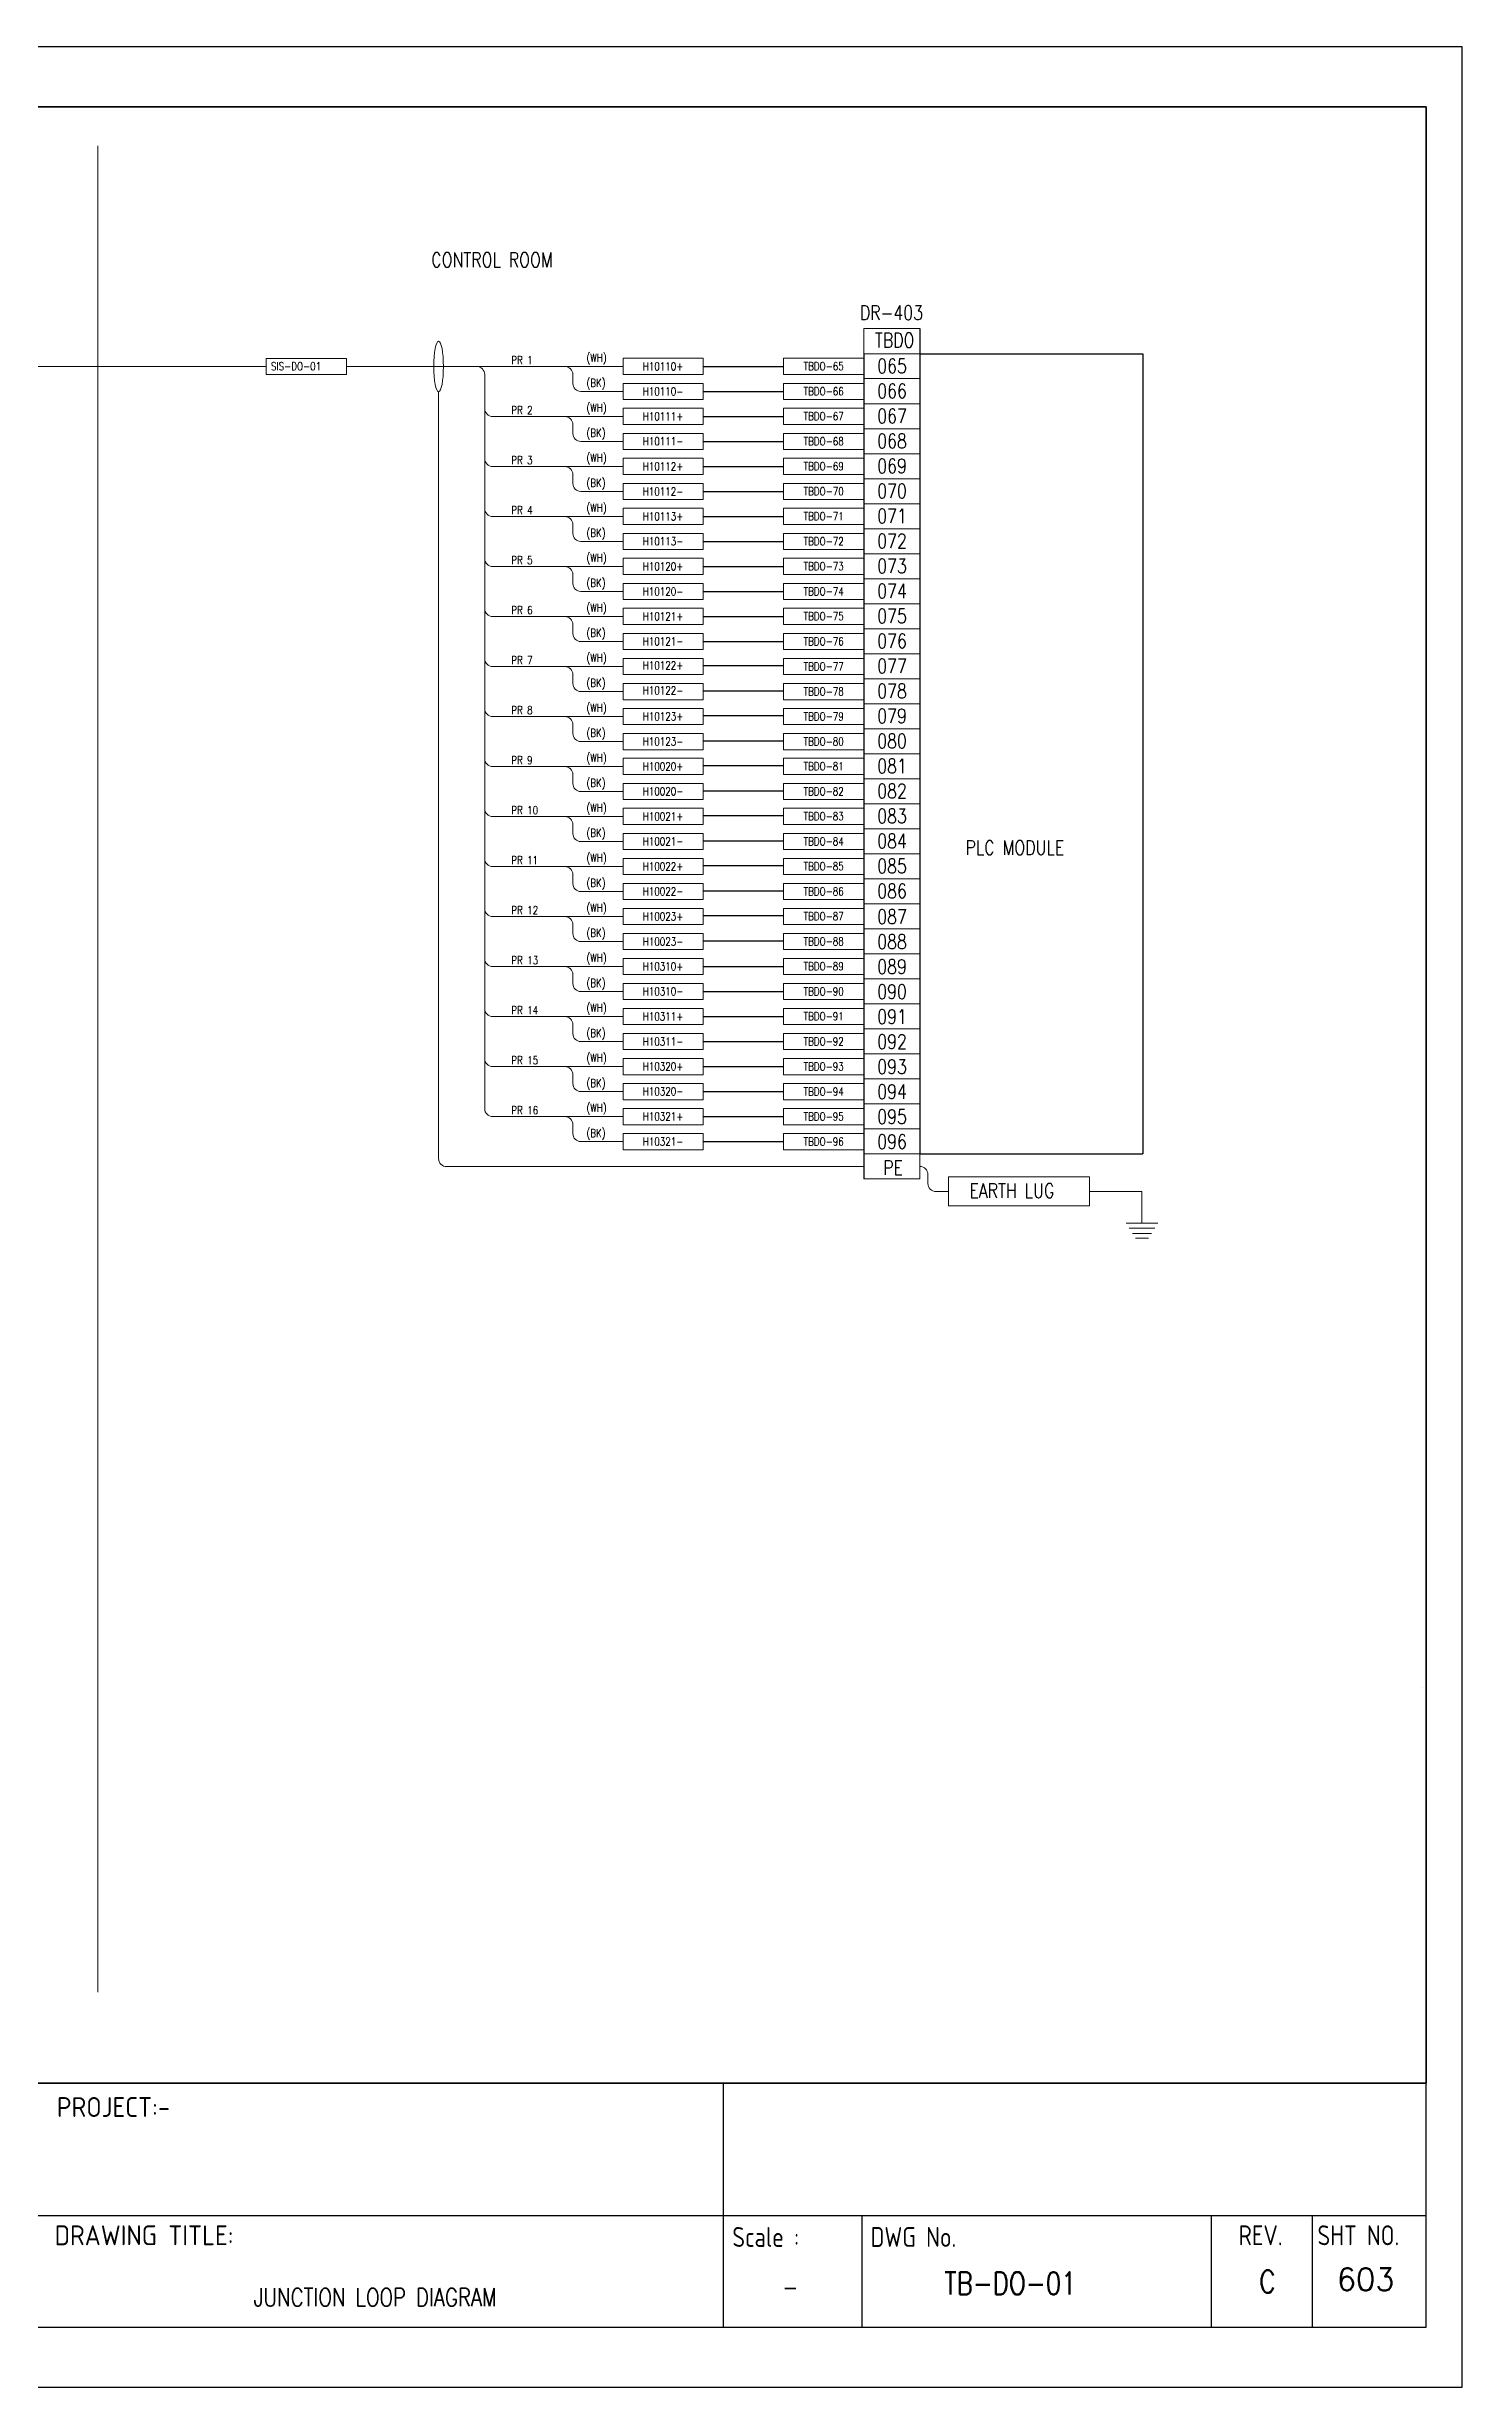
# Model space of a CAD drawing. Header units: millimetres. Extents: x -14942 to 24072, y -50285 to 2207.
# Drawn here: x 1818.6 to 1995.6, y -9461.3 to -9168.8 of the extents above; entities that cross this region are included whole.
import ezdxf
from ezdxf.enums import TextEntityAlignment as Align

# ---------------------------------------------------------------- set-up
doc = ezdxf.new("R2010")
doc.units = ezdxf.units.MM
doc.header["$MEASUREMENT"] = 0
doc.layers.get('0').update_dxf_attribs({"linetype": 'CONTINUOUS'})
for name, color, linetype in [('BEAM', 3, 'CONTINUOUS'), ('INSTRUMENT', 1, 'CONTINUOUS'), ('TEXT', 2, 'CONTINUOUS')]:
    doc.layers.add(name, color=color, linetype=linetype)
doc.styles.add('52049_PAPER A4$0$ISO Proportional', font='isocp.shx')
doc.styles.add('52049_PAPER A4$0$ROMANS', font='isocp.shx')
doc.styles.add('52049_PAPER A4$0$Romans-title', font='romans.shx')
doc.styles.add('ROMANS', font='romans')

# ---------------------------------------------------------------- blocks, each defined once
blk = doc.blocks.new('FJB')
at = {"color": 3}
for p, q in [((-415.5, 38.01), (-4.5, 38.01)), ((-92.38, 38.01), (-92.38, 7.5)), ((-178.16, 21.46), (-4.5, 21.46)), ((-75.06, 21.46), (-75.06, 7.5)), ((-31.4, 21.46), (-31.4, 7.5)), ((-18.75, 21.46), (-18.75, 7.5))]:
    blk.add_line(p, q, dxfattribs=at)
at = {"color": 7}
for p, q in [((-4.5, 38.01), (-96.38, 38.01)), ((-92.38, 38.01), (-92.38, 19.85))]:
    blk.add_line(p, q, dxfattribs=at)
blk.add_lwpolyline([(0, 0), (0, 292.5), (-423, 292.5), (-423, 0)], close=True, dxfattribs=at)
blk.add_lwpolyline([(-415.5, 285), (-4.5, 285), (-4.5, 38.01), (-415.5, 38.01)], close=True)
at = {"color": 3}
blk.add_lwpolyline([(-4.5, 7.5), (-4.5, 285), (-415.5, 285), (-415.5, 7.5)], close=True, dxfattribs=at)
at = {"color": 2, "style": '52049_PAPER A4$0$ISO Proportional'}
for s, height, p in [('PROJECT:-', 2.482, (-168.61, 35.02)), ('DRAWING TITLE:', 2.4821, (-164.78, 18.99))]:
    blk.add_text(s, height=height, dxfattribs=at).set_placement(p, align=Align.MIDDLE_CENTER)
at = {"color": 2}
for s, height, style, width, p in [('Scale :', 2.482, '52049_PAPER A4$0$ROMANS', 0.9, (-87.06, 18.78)), ('DWG No.', 2.482, '52049_PAPER A4$0$ROMANS', 0.9, (-68.61, 18.78)), ('REV.', 2.482, '52049_PAPER A4$0$ROMANS', 0.9, (-25.21, 18.99)), ('SHT NO.', 2.482, '52049_PAPER A4$0$ROMANS', 0.9, (-12.98, 18.99)), ('-', 2.25, '52049_PAPER A4$0$Romans-title', 0.8, (-84, 12.48)), ('C', 2.8, '52049_PAPER A4$0$Romans-title', 0.8, (-24.36, 13.21))]:
    blk.add_text(s, height=height, dxfattribs=dict(at, style=style, width=width)).set_placement(p, align=Align.MIDDLE_CENTER)
at = {"layer": 'TEXT', "style": 'ROMANS', "width": 0.8}
blk.add_text('JUNCTION LOOP DIAGRAM ', height=2.25, dxfattribs=at).set_placement((-135.27, 11.24), align=Align.MIDDLE_CENTER)

msp = doc.modelspace()

# ---------------------------------------------------------------- linework, layer by layer
at = {"layer": 'BEAM', "color": 7, "lineweight": 13, "ltscale": 0.3}
msp.add_line((1825.02, -9411.88), (1825.02, -9181.13), dxfattribs=at)
at = {"layer": 'INSTRUMENT', "color": 7, "lineweight": 13}
for p, q in [((1920.76, -9203.99), (1927.78, -9203.99)), ((1920.76, -9207.12), (1920.76, -9203.99)), ((1920.76, -9207.12), (1927.78, -9207.12)), ((1927.78, -9207.12), (1920.76, -9207.12)), ((1769.5, -9208.7), (1846.05, -9208.7)), ((1890.66, -9208.72), (1856.08, -9208.72)), ((1873.37, -9209.72), (1873.37, -9251.47)), ((1890.66, -9208.72), (1878.04, -9208.72)), ((1884.39, -9210.84), (1884.39, -9209.72)), ((1927.78, -9210.24), (1920.76, -9210.24)), ((1867.61, -9307.72), (1867.61, -9211.88)), ((1890.66, -9211.84), (1885.39, -9211.84)), ((1920.76, -9213.37), (1927.78, -9213.37)), ((1927.78, -9213.37), (1920.76, -9213.37)), ((1890.66, -9214.97), (1874.37, -9214.97)), ((1884.39, -9217.09), (1884.39, -9215.97)), ((1927.78, -9216.49), (1920.76, -9216.49)), ((1890.66, -9218.09), (1885.39, -9218.09)), ((1890.66, -9221.22), (1874.37, -9221.22)), ((1884.39, -9223.34), (1884.39, -9222.22)), ((1920.76, -9219.62), (1927.78, -9219.62)), ((1927.78, -9219.62), (1920.76, -9219.62)), ((1890.66, -9224.34), (1885.39, -9224.34)), ((1927.78, -9222.74), (1920.76, -9222.74)), ((1890.66, -9227.47), (1874.37, -9227.47)), ((1927.78, -9225.87), (1920.76, -9225.87)), ((1920.76, -9225.87), (1927.78, -9225.87)), ((1884.39, -9229.59), (1884.39, -9228.47)), ((1890.66, -9230.59), (1885.39, -9230.59)), ((1927.78, -9228.99), (1920.76, -9228.99)), ((1890.66, -9233.72), (1874.37, -9233.72)), ((1920.76, -9232.12), (1927.78, -9232.12)), ((1927.78, -9232.12), (1920.76, -9232.12)), ((1884.39, -9235.84), (1884.39, -9234.72)), ((1890.66, -9236.84), (1885.39, -9236.84)), ((1927.78, -9235.24), (1920.76, -9235.24)), ((1890.66, -9239.97), (1874.37, -9239.97)), ((1927.78, -9238.37), (1920.76, -9238.37)), ((1920.76, -9238.37), (1927.78, -9238.37)), ((1884.39, -9242.09), (1884.39, -9240.97)), ((1927.78, -9241.49), (1920.76, -9241.49)), ((1890.66, -9243.09), (1885.39, -9243.09)), ((1927.78, -9244.62), (1920.76, -9244.62)), ((1920.76, -9244.62), (1927.78, -9244.62)), ((1890.66, -9246.22), (1874.37, -9246.22)), ((1884.39, -9248.34), (1884.39, -9247.22)), ((1927.78, -9247.74), (1920.76, -9247.74)), ((1873.37, -9251.47), (1873.37, -9301.47)), ((1890.66, -9249.34), (1885.39, -9249.34)), ((1920.76, -9250.87), (1927.78, -9250.87)), ((1927.78, -9250.87), (1920.76, -9250.87)), ((1890.66, -9252.47), (1874.37, -9252.47)), ((1884.39, -9254.59), (1884.39, -9253.47)), ((1920.76, -9253.99), (1927.78, -9253.99)), ((1927.78, -9253.99), (1920.76, -9253.99)), ((1890.66, -9255.59), (1885.39, -9255.59)), ((1920.76, -9257.12), (1927.78, -9257.12)), ((1927.78, -9257.12), (1920.76, -9257.12)), ((1890.66, -9258.72), (1874.37, -9258.72)), ((1884.39, -9260.84), (1884.39, -9259.72)), ((1927.78, -9260.24), (1920.76, -9260.24)), ((1890.66, -9261.84), (1885.39, -9261.84)), ((1920.76, -9263.37), (1927.78, -9263.37)), ((1927.78, -9263.37), (1920.76, -9263.37)), ((1890.66, -9264.97), (1874.37, -9264.97)), ((1884.39, -9267.09), (1884.39, -9265.97)), ((1890.66, -9268.09), (1885.39, -9268.09)), ((1927.78, -9266.49), (1920.76, -9266.49)), ((1890.66, -9271.22), (1874.37, -9271.22)), ((1884.39, -9273.34), (1884.39, -9272.22)), ((1920.76, -9269.62), (1927.78, -9269.62)), ((1927.78, -9269.62), (1920.76, -9269.62)), ((1890.66, -9274.34), (1885.39, -9274.34)), ((1927.78, -9272.74), (1920.76, -9272.74)), ((1890.66, -9277.47), (1874.37, -9277.47)), ((1927.78, -9275.87), (1920.76, -9275.87)), ((1920.76, -9275.87), (1927.78, -9275.87)), ((1867.61, -9280.63), (1867.61, -9307.72)), ((1884.39, -9279.59), (1884.39, -9278.47)), ((1890.66, -9280.59), (1885.39, -9280.59)), ((1927.78, -9278.99), (1920.76, -9278.99)), ((1890.66, -9283.72), (1874.37, -9283.72)), ((1920.76, -9282.12), (1927.78, -9282.12)), ((1927.78, -9282.12), (1920.76, -9282.12)), ((1884.39, -9285.84), (1884.39, -9284.72)), ((1890.66, -9286.84), (1885.39, -9286.84)), ((1927.78, -9285.24), (1920.76, -9285.24)), ((1927.78, -9288.37), (1920.76, -9288.37)), ((1920.76, -9288.37), (1927.78, -9288.37)), ((1890.66, -9289.97), (1874.37, -9289.97)), ((1884.39, -9292.09), (1884.39, -9290.97)), ((1927.78, -9291.49), (1920.76, -9291.49)), ((1890.66, -9293.09), (1885.39, -9293.09)), ((1927.78, -9294.62), (1920.76, -9294.62)), ((1920.76, -9294.62), (1927.78, -9294.62)), ((1890.66, -9296.22), (1874.37, -9296.22)), ((1884.39, -9298.34), (1884.39, -9297.22)), ((1927.78, -9297.74), (1920.76, -9297.74)), ((1890.66, -9299.34), (1885.39, -9299.34)), ((1920.76, -9300.87), (1927.78, -9300.87)), ((1927.78, -9300.87), (1920.76, -9300.87)), ((1890.66, -9302.47), (1874.37, -9302.47)), ((1884.39, -9304.59), (1884.39, -9303.47)), ((1920.76, -9303.99), (1927.78, -9303.99)), ((1927.78, -9303.99), (1920.76, -9303.99)), ((1890.66, -9305.59), (1885.39, -9305.59)), ((1920.76, -9307.12), (1927.78, -9307.12)), ((1927.78, -9307.12), (1920.76, -9307.12)), ((1920.76, -9307.12), (1927.78, -9307.12)), ((1927.78, -9307.12), (1920.76, -9307.12)), ((1927.78, -9307.12), (1920.76, -9307.12)), ((1920.76, -9307.12), (1927.78, -9307.12)), ((1927.78, -9307.12), (1920.76, -9307.12)), ((1920.76, -9307.12), (1920.76, -9310.24)), ((1920.76, -9307.12), (1927.78, -9307.12)), ((1927.78, -9307.12), (1920.76, -9307.12)), ((1920.76, -9307.12), (1927.78, -9307.12)), ((1927.78, -9307.12), (1920.76, -9307.12)), ((1927.78, -9307.12), (1927.78, -9310.24)), ((1920.76, -9308.72), (1868.61, -9308.72)), ((1927.78, -9310.24), (1920.76, -9310.24)), ((1928.78, -9310.83), (1928.78, -9309.7)), ((1931.33, -9310.01), (1948.99, -9310.01)), ((1931.33, -9313.64), (1931.33, -9310.01)), ((1948.99, -9310.01), (1948.99, -9313.64)), ((1929.78, -9311.83), (1931.33, -9311.83)), ((1948.99, -9311.83), (1955.53, -9311.83)), ((1955.53, -9311.83), (1955.53, -9315.79)), ((1948.99, -9313.64), (1931.33, -9313.64)), ((1953.56, -9315.79), (1953.56, -9315.79)), ((1953.56, -9315.79), (1955.53, -9315.79)), ((1955.53, -9315.79), (1957.51, -9315.79)), ((1955.53, -9315.79), (1955.53, -9315.79)), ((1953.93, -9316.4), (1955.53, -9316.4)), ((1954.34, -9317.06), (1955.53, -9317.06)), ((1954.72, -9317.67), (1955.53, -9317.67)), ((1955.53, -9316.4), (1957.13, -9316.4)), ((1955.53, -9317.06), (1956.72, -9317.06)), ((1955.53, -9317.67), (1956.35, -9317.67)), ((1990.61, -9373.84), (1990.61, -9373.84))]:
    msp.add_line(p, q, dxfattribs=at)
at = {"layer": 'INSTRUMENT', "color": 7}
for p, q in [((1927.78, -9203.99), (1927.78, -9307.12)), ((1920.76, -9207.12), (1920.76, -9310.24)), ((1927.78, -9207.12), (1955.65, -9207.12)), ((1955.65, -9207.12), (1955.65, -9307.12)), ((1900.69, -9208.7), (1910.73, -9208.7)), ((1900.69, -9211.84), (1910.73, -9211.84)), ((1900.69, -9214.95), (1910.73, -9214.95)), ((1900.69, -9218.09), (1910.73, -9218.09)), ((1900.69, -9221.2), (1910.73, -9221.2)), ((1900.69, -9224.34), (1910.73, -9224.34)), ((1900.69, -9227.45), (1910.73, -9227.45)), ((1900.69, -9230.59), (1910.73, -9230.59)), ((1900.69, -9233.7), (1910.73, -9233.7)), ((1900.69, -9236.84), (1910.73, -9236.84)), ((1900.69, -9239.95), (1910.73, -9239.95)), ((1900.69, -9243.09), (1910.73, -9243.09)), ((1900.73, -9246.1), (1910.77, -9246.1)), ((1900.73, -9249.24), (1910.77, -9249.24)), ((1900.73, -9252.35), (1910.77, -9252.35)), ((1900.73, -9255.49), (1910.77, -9255.49)), ((1900.73, -9258.6), (1910.77, -9258.6)), ((1900.73, -9261.74), (1910.77, -9261.74)), ((1900.73, -9264.85), (1910.77, -9264.85)), ((1900.73, -9267.99), (1910.77, -9267.99)), ((1900.73, -9271.1), (1910.77, -9271.1)), ((1900.73, -9274.24), (1910.77, -9274.24)), ((1900.73, -9277.35), (1910.77, -9277.35)), ((1900.73, -9280.49), (1910.77, -9280.49)), ((1900.69, -9283.7), (1910.73, -9283.7)), ((1900.69, -9286.84), (1910.73, -9286.84)), ((1900.69, -9289.95), (1910.73, -9289.95)), ((1900.69, -9293.09), (1910.73, -9293.09)), ((1900.69, -9296.2), (1910.73, -9296.2)), ((1900.69, -9299.34), (1910.73, -9299.34)), ((1900.69, -9302.45), (1910.73, -9302.45)), ((1900.69, -9305.59), (1910.73, -9305.59)), ((1927.78, -9307.12), (1955.65, -9307.12))]:
    msp.add_line(p, q, dxfattribs=at)
at = {"layer": 'INSTRUMENT', "color": 7, "lineweight": 13}
for points in [[(1580.07, -9176.27), (1991.07, -9176.27), (1991.07, -9423.25), (1580.07, -9423.25)], [(1846.05, -9207.71), (1856.08, -9207.71), (1856.08, -9209.73), (1846.05, -9209.73)], [(1890.66, -9207.69), (1900.69, -9207.69), (1900.69, -9209.71), (1890.66, -9209.71)], [(1910.73, -9207.69), (1920.76, -9207.69), (1920.76, -9209.71), (1910.73, -9209.71)], [(1890.66, -9210.83), (1900.69, -9210.83), (1900.69, -9212.85), (1890.66, -9212.85)], [(1910.73, -9210.83), (1920.76, -9210.83), (1920.76, -9212.85), (1910.73, -9212.85)], [(1890.66, -9213.94), (1900.69, -9213.94), (1900.69, -9215.96), (1890.66, -9215.96)], [(1910.73, -9213.94), (1920.76, -9213.94), (1920.76, -9215.96), (1910.73, -9215.96)], [(1890.66, -9217.08), (1900.69, -9217.08), (1900.69, -9219.1), (1890.66, -9219.1)], [(1910.73, -9217.08), (1920.76, -9217.08), (1920.76, -9219.1), (1910.73, -9219.1)], [(1890.66, -9220.19), (1900.69, -9220.19), (1900.69, -9222.21), (1890.66, -9222.21)], [(1910.73, -9220.19), (1920.76, -9220.19), (1920.76, -9222.21), (1910.73, -9222.21)], [(1890.66, -9223.33), (1900.69, -9223.33), (1900.69, -9225.35), (1890.66, -9225.35)], [(1910.73, -9223.33), (1920.76, -9223.33), (1920.76, -9225.35), (1910.73, -9225.35)], [(1890.66, -9226.44), (1900.69, -9226.44), (1900.69, -9228.46), (1890.66, -9228.46)], [(1910.73, -9226.44), (1920.76, -9226.44), (1920.76, -9228.46), (1910.73, -9228.46)], [(1890.66, -9229.58), (1900.69, -9229.58), (1900.69, -9231.6), (1890.66, -9231.6)], [(1910.73, -9229.58), (1920.76, -9229.58), (1920.76, -9231.6), (1910.73, -9231.6)], [(1890.66, -9232.69), (1900.69, -9232.69), (1900.69, -9234.71), (1890.66, -9234.71)], [(1910.73, -9232.69), (1920.76, -9232.69), (1920.76, -9234.71), (1910.73, -9234.71)], [(1890.66, -9235.83), (1900.69, -9235.83), (1900.69, -9237.85), (1890.66, -9237.85)], [(1910.73, -9235.83), (1920.76, -9235.83), (1920.76, -9237.85), (1910.73, -9237.85)], [(1890.66, -9238.94), (1900.69, -9238.94), (1900.69, -9240.96), (1890.66, -9240.96)], [(1910.73, -9238.94), (1920.76, -9238.94), (1920.76, -9240.96), (1910.73, -9240.96)], [(1890.66, -9242.08), (1900.69, -9242.08), (1900.69, -9244.1), (1890.66, -9244.1)], [(1910.73, -9242.08), (1920.76, -9242.08), (1920.76, -9244.1), (1910.73, -9244.1)], [(1890.66, -9245.21), (1900.69, -9245.21), (1900.69, -9247.23), (1890.66, -9247.23)], [(1910.73, -9245.21), (1920.76, -9245.21), (1920.76, -9247.23), (1910.73, -9247.23)], [(1890.66, -9248.35), (1900.69, -9248.35), (1900.69, -9250.37), (1890.66, -9250.37)], [(1910.73, -9248.35), (1920.76, -9248.35), (1920.76, -9250.37), (1910.73, -9250.37)], [(1890.66, -9251.46), (1900.69, -9251.46), (1900.69, -9253.48), (1890.66, -9253.48)], [(1910.73, -9251.46), (1920.76, -9251.46), (1920.76, -9253.48), (1910.73, -9253.48)], [(1890.66, -9254.6), (1900.69, -9254.6), (1900.69, -9256.62), (1890.66, -9256.62)], [(1910.73, -9254.6), (1920.76, -9254.6), (1920.76, -9256.62), (1910.73, -9256.62)], [(1890.66, -9257.69), (1900.69, -9257.69), (1900.69, -9259.71), (1890.66, -9259.71)], [(1910.73, -9257.69), (1920.76, -9257.69), (1920.76, -9259.71), (1910.73, -9259.71)], [(1890.66, -9260.83), (1900.69, -9260.83), (1900.69, -9262.85), (1890.66, -9262.85)], [(1910.73, -9260.83), (1920.76, -9260.83), (1920.76, -9262.85), (1910.73, -9262.85)], [(1890.66, -9263.94), (1900.69, -9263.94), (1900.69, -9265.96), (1890.66, -9265.96)], [(1910.73, -9263.94), (1920.76, -9263.94), (1920.76, -9265.96), (1910.73, -9265.96)], [(1890.66, -9267.08), (1900.69, -9267.08), (1900.69, -9269.1), (1890.66, -9269.1)], [(1910.73, -9267.08), (1920.76, -9267.08), (1920.76, -9269.1), (1910.73, -9269.1)], [(1890.66, -9270.19), (1900.69, -9270.19), (1900.69, -9272.21), (1890.66, -9272.21)], [(1910.73, -9270.19), (1920.76, -9270.19), (1920.76, -9272.21), (1910.73, -9272.21)], [(1890.66, -9273.33), (1900.69, -9273.33), (1900.69, -9275.35), (1890.66, -9275.35)], [(1910.73, -9273.33), (1920.76, -9273.33), (1920.76, -9275.35), (1910.73, -9275.35)], [(1890.66, -9276.44), (1900.69, -9276.44), (1900.69, -9278.46), (1890.66, -9278.46)], [(1910.73, -9276.44), (1920.76, -9276.44), (1920.76, -9278.46), (1910.73, -9278.46)], [(1890.66, -9279.58), (1900.69, -9279.58), (1900.69, -9281.6), (1890.66, -9281.6)], [(1910.73, -9279.58), (1920.76, -9279.58), (1920.76, -9281.6), (1910.73, -9281.6)], [(1890.66, -9282.69), (1900.69, -9282.69), (1900.69, -9284.71), (1890.66, -9284.71)], [(1910.73, -9282.69), (1920.76, -9282.69), (1920.76, -9284.71), (1910.73, -9284.71)], [(1890.66, -9285.83), (1900.69, -9285.83), (1900.69, -9287.85), (1890.66, -9287.85)], [(1910.73, -9285.83), (1920.76, -9285.83), (1920.76, -9287.85), (1910.73, -9287.85)], [(1890.66, -9288.94), (1900.69, -9288.94), (1900.69, -9290.96), (1890.66, -9290.96)], [(1910.73, -9288.94), (1920.76, -9288.94), (1920.76, -9290.96), (1910.73, -9290.96)], [(1890.66, -9292.08), (1900.69, -9292.08), (1900.69, -9294.1), (1890.66, -9294.1)], [(1910.73, -9292.08), (1920.76, -9292.08), (1920.76, -9294.1), (1910.73, -9294.1)], [(1890.66, -9295.21), (1900.69, -9295.21), (1900.69, -9297.23), (1890.66, -9297.23)], [(1910.73, -9295.21), (1920.76, -9295.21), (1920.76, -9297.23), (1910.73, -9297.23)], [(1890.66, -9298.35), (1900.69, -9298.35), (1900.69, -9300.37), (1890.66, -9300.37)], [(1910.73, -9298.35), (1920.76, -9298.35), (1920.76, -9300.37), (1910.73, -9300.37)], [(1890.66, -9301.46), (1900.69, -9301.46), (1900.69, -9303.48), (1890.66, -9303.48)], [(1910.73, -9301.46), (1920.76, -9301.46), (1920.76, -9303.48), (1910.73, -9303.48)], [(1890.66, -9304.6), (1900.69, -9304.6), (1900.69, -9306.62), (1890.66, -9306.62)], [(1910.73, -9304.6), (1920.76, -9304.6), (1920.76, -9306.62), (1910.73, -9306.62)]]:
    msp.add_lwpolyline(points, close=True, dxfattribs=at)
for centre, start, end in [((1872.37, -9209.72), 0, 90), ((1883.39, -9209.72), 0, 90), ((1885.39, -9210.84), 180, 270), ((1874.37, -9213.97), 180, 270), ((1883.39, -9215.97), 0, 90), ((1885.39, -9217.09), 180, 270), ((1874.37, -9220.22), 180, 270), ((1883.39, -9222.22), 0, 90), ((1885.39, -9223.34), 180, 270), ((1874.37, -9226.47), 180, 270), ((1883.39, -9228.47), 0, 90), ((1885.39, -9229.59), 180, 270), ((1874.37, -9232.72), 180, 270), ((1883.39, -9234.72), 0, 90), ((1885.39, -9235.84), 180, 270), ((1874.37, -9238.97), 180, 270), ((1883.39, -9240.97), 0, 90), ((1885.39, -9242.09), 180, 270), ((1874.37, -9245.22), 180, 270), ((1883.39, -9247.22), 0, 90), ((1885.39, -9248.34), 180, 270), ((1874.37, -9251.47), 180, 270), ((1883.39, -9253.47), 0, 90), ((1885.39, -9254.59), 180, 270), ((1874.37, -9257.72), 180, 270), ((1883.39, -9259.72), 0, 90), ((1885.39, -9260.84), 180, 270), ((1874.37, -9263.97), 180, 270), ((1883.39, -9265.97), 0, 90), ((1885.39, -9267.09), 180, 270), ((1874.37, -9270.22), 180, 270), ((1883.39, -9272.22), 0, 90), ((1885.39, -9273.34), 180, 270), ((1874.37, -9276.47), 180, 270), ((1883.39, -9278.47), 0, 90), ((1885.39, -9279.59), 180, 270), ((1874.37, -9282.72), 180, 270), ((1883.39, -9284.72), 0, 90), ((1885.39, -9285.84), 180, 270), ((1874.37, -9288.97), 180, 270), ((1883.39, -9290.97), 0, 90), ((1885.39, -9292.09), 180, 270), ((1874.37, -9295.22), 180, 270), ((1883.39, -9297.22), 0, 90), ((1885.39, -9298.34), 180, 270), ((1874.37, -9301.47), 180, 270), ((1883.39, -9303.47), 0, 90), ((1885.39, -9304.59), 180, 270), ((1868.61, -9307.72), 180, 270), ((1927.78, -9309.7), 0, 90), ((1929.78, -9310.83), 180, 270)]:
    msp.add_arc(centre, 1, start, end, dxfattribs=at)
at = {"layer": 'INSTRUMENT', "color": 7, "lineweight": 13, "extrusion": (0, 0, -1)}
msp.add_ellipse((1867.61, -9208.72), major_axis=(0, -3.16), ratio=0.189417, dxfattribs=at)

# ---------------------------------------------------------------- block references
at = {"layer": 'INSTRUMENT', "color": 7, "lineweight": 13}
msp.add_blockref('FJB', (1995.57, -9461.27), dxfattribs=at)

# ---------------------------------------------------------------- texts
at = {"layer": 'TEXT', "color": 7, "lineweight": 13, "style": 'ROMANS', "width": 0.8}
for s, height, p in [('CONTROL ROOM', 1.8, (1866.69, -9196.29)), ('TBDO', 1.8, (1922.15, -9206.33)), ('PR 1', 1, (1876.69, -9208.42)), ('(WH)', 1, (1886.09, -9208.12)), ('SIS-DO-01', 1, (1846.65, -9209.19)), ('(BK)', 1, (1886.09, -9211.27)), ('PR 2', 1, (1876.69, -9214.67)), ('(WH)', 1, (1886.09, -9214.37)), ('(BK)', 1, (1886.09, -9217.52)), ('(WH)', 1, (1886.09, -9220.62)), ('PR 3', 1, (1876.69, -9220.92)), ('(BK)', 1, (1886.09, -9223.77)), ('PR 4', 1, (1876.69, -9227.17)), ('(WH)', 1, (1886.09, -9226.87)), ('(BK)', 1, (1886.09, -9230.02)), ('PR 5', 1, (1876.69, -9233.42)), ('(WH)', 1, (1886.09, -9233.12)), ('(BK)', 1, (1886.09, -9236.27)), ('PR 6', 1, (1876.69, -9239.67)), ('(WH)', 1, (1886.09, -9239.37)), ('(BK)', 1, (1886.09, -9242.52)), ('PR 7', 1, (1876.69, -9245.92)), ('(WH)', 1, (1886.09, -9245.62)), ('(BK)', 1, (1886.09, -9248.77)), ('PR 8', 1, (1876.69, -9252.17)), ('(WH)', 1, (1886.09, -9251.87)), ('(BK)', 1, (1886.09, -9255.02)), ('PR 9', 1, (1876.69, -9258.42)), ('(WH)', 1, (1886.09, -9258.12)), ('(BK)', 1, (1886.09, -9261.27)), ('(WH)', 1, (1886.09, -9264.37)), ('PR 10', 1, (1876.69, -9264.67)), ('(BK)', 1, (1886.09, -9267.52)), ('PLC MODULE', 1.8, (1933.47, -9269.75)), ('PR 11', 1, (1876.69, -9270.92)), ('(WH)', 1, (1886.09, -9270.62)), ('(BK)', 1, (1886.09, -9273.77)), ('PR 12', 1, (1876.69, -9277.17)), ('(WH)', 1, (1886.09, -9276.87)), ('(BK)', 1, (1886.09, -9280.02)), ('PR 13', 1, (1876.69, -9283.42)), ('(WH)', 1, (1886.09, -9283.12)), ('(BK)', 1, (1886.09, -9286.27)), ('PR 14', 1, (1876.69, -9289.67)), ('(WH)', 1, (1886.09, -9289.37)), ('(BK)', 1, (1886.09, -9292.52)), ('PR 15', 1, (1876.69, -9295.92)), ('(WH)', 1, (1886.09, -9295.62)), ('(BK)', 1, (1886.09, -9298.77)), ('PR 16', 1, (1876.69, -9302.17)), ('(WH)', 1, (1886.09, -9301.87)), ('(BK)', 1, (1886.09, -9305.02)), ('PE', 1.8, (1923.18, -9309.76)), ('EARTH LUG', 1.8, (1933.96, -9312.62)), ('TB-DO-01', 2.8, (1930.84, -9449.68))]:
    msp.add_text(s, height=height, dxfattribs=at).set_placement(p)
for s, height, p in [('DR-403', 1.8, (1924.21, -9201.99)), ('065', 1.8, (1924.29, -9208.65)), ('H10110+', 1, (1895.67, -9208.7)), ('TBDO-65', 1, (1915.75, -9208.68)), ('H10110-', 1, (1895.67, -9211.84)), ('TBDO-66', 1, (1915.75, -9211.82)), ('066', 1.8, (1924.29, -9211.77)), ('H10111+', 1, (1895.67, -9214.95)), ('TBDO-67', 1, (1915.75, -9214.93)), ('067', 1.8, (1924.29, -9214.9)), ('H10111-', 1, (1895.67, -9218.07)), ('TBDO-68', 1, (1915.75, -9218.07)), ('068', 1.8, (1924.29, -9218.02)), ('H10112+', 1, (1895.67, -9221.2)), ('TBDO-69', 1, (1915.75, -9221.18)), ('069', 1.8, (1924.29, -9221.15)), ('H10112-', 1, (1895.67, -9224.34)), ('TBDO-70', 1, (1915.75, -9224.32)), ('070', 1.8, (1924.29, -9224.27)), ('H10113+', 1, (1895.67, -9227.45)), ('TBDO-71', 1, (1915.75, -9227.43)), ('071', 1.8, (1924.29, -9227.4)), ('H10113-', 1, (1895.67, -9230.57)), ('TBDO-72', 1, (1915.75, -9230.57)), ('072', 1.8, (1924.29, -9230.52)), ('H10120+', 1, (1895.67, -9233.7)), ('TBDO-73', 1, (1915.75, -9233.68)), ('073', 1.8, (1924.29, -9233.65)), ('H10120-', 1, (1895.67, -9236.84)), ('TBDO-74', 1, (1915.75, -9236.82)), ('074', 1.8, (1924.29, -9236.77)), ('H10121+', 1, (1895.67, -9239.95)), ('TBDO-75', 1, (1915.75, -9239.93)), ('075', 1.8, (1924.29, -9239.9)), ('H10121-', 1, (1895.67, -9243.07)), ('TBDO-76', 1, (1915.75, -9243.07)), ('076', 1.8, (1924.29, -9243.02)), ('H10122+', 1, (1895.67, -9246.08)), ('TBDO-77', 1, (1915.75, -9246.2)), ('077', 1.8, (1924.29, -9246.15)), ('H10122-', 1, (1895.67, -9249.21)), ('TBDO-78', 1, (1915.75, -9249.34)), ('078', 1.8, (1924.29, -9249.27)), ('079', 1.8, (1924.29, -9252.4)), ('H10123+', 1, (1895.67, -9252.45)), ('TBDO-79', 1, (1915.75, -9252.45)), ('080', 1.8, (1924.29, -9255.52)), ('H10123-', 1, (1895.67, -9255.59)), ('TBDO-80', 1, (1915.75, -9255.59)), ('H10020+', 1, (1895.67, -9258.7)), ('TBDO-81', 1, (1915.75, -9258.68)), ('081', 1.8, (1924.29, -9258.65)), ('H10020-', 1, (1895.67, -9261.82)), ('TBDO-82', 1, (1915.75, -9261.82)), ('082', 1.8, (1924.29, -9261.77)), ('H10021+', 1, (1895.67, -9264.95)), ('TBDO-83', 1, (1915.75, -9264.93)), ('083', 1.8, (1924.29, -9264.9)), ('H10021-', 1, (1895.67, -9268.07)), ('TBDO-84', 1, (1915.75, -9268.07)), ('084', 1.8, (1924.29, -9268.02)), ('H10022+', 1, (1895.67, -9271.2)), ('TBDO-85', 1, (1915.75, -9271.18)), ('085', 1.8, (1924.29, -9271.15)), ('H10022-', 1, (1895.67, -9274.32)), ('TBDO-86', 1, (1915.75, -9274.32)), ('086', 1.8, (1924.29, -9274.27)), ('H10023+', 1, (1895.67, -9277.45)), ('TBDO-87', 1, (1915.75, -9277.43)), ('087', 1.8, (1924.29, -9277.47)), ('H10023-', 1, (1895.67, -9280.59)), ('TBDO-88', 1, (1915.75, -9280.57)), ('088', 1.8, (1924.29, -9280.59)), ('H10310+', 1, (1895.67, -9283.7)), ('TBDO-89', 1, (1915.75, -9283.68)), ('089', 1.8, (1924.29, -9283.72)), ('H10310-', 1, (1895.67, -9286.82)), ('TBDO-90', 1, (1915.75, -9286.82)), ('090', 1.8, (1924.29, -9286.84)), ('H10311+', 1, (1895.67, -9289.95)), ('TBDO-91', 1, (1915.75, -9289.93)), ('091', 1.8, (1924.29, -9289.97)), ('H10311-', 1, (1895.67, -9293.09)), ('TBDO-92', 1, (1915.75, -9293.07)), ('092', 1.8, (1924.29, -9293.09)), ('093', 1.8, (1924.29, -9296.22)), ('H10320+', 1, (1895.67, -9296.2)), ('TBDO-93', 1, (1915.75, -9296.2)), ('094', 1.8, (1924.29, -9299.34)), ('H10320-', 1, (1895.67, -9299.32)), ('TBDO-94', 1, (1915.75, -9299.34)), ('H10321+', 1, (1895.67, -9302.45)), ('TBDO-95', 1, (1915.75, -9302.45)), ('095', 1.8, (1924.29, -9302.47)), ('H10321-', 1, (1895.67, -9305.59)), ('TBDO-96', 1, (1915.75, -9305.59)), ('096', 1.8, (1924.29, -9305.59))]:
    msp.add_text(s, height=height, dxfattribs=at).set_placement(p, align=Align.MIDDLE_CENTER)
at = {"layer": 'TEXT', "color": 7, "lineweight": 13, "style": 'ROMANS'}
msp.add_text('603', height=2.8, dxfattribs=at).set_placement((1983.5, -9447.77), align=Align.MIDDLE)

doc.saveas('drawing.dxf')
